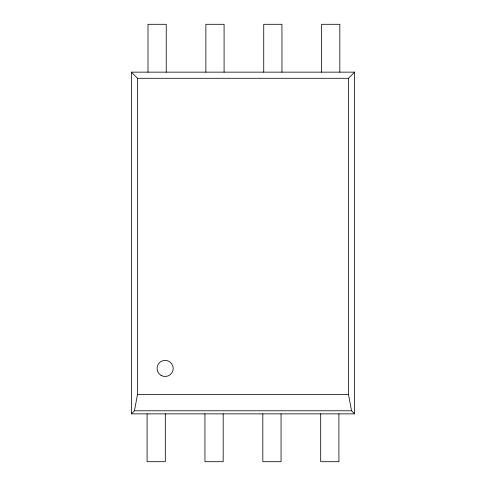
<?xml version="1.0" encoding="UTF-8"?>
<svg xmlns="http://www.w3.org/2000/svg" width="486" height="486" viewBox="0 0 486 486"><rect width="100%" height="100%" fill="white"/><g stroke="black" fill="none" stroke-linecap="round" stroke-linejoin="round"><path stroke-width="0.73" d="M131.366 413.859L134.44 410.785L137.514 394.45L137.514 78.289L131.366 72.141L354.634 72.141L354.634 413.859L131.366 413.859L131.366 72.141M354.634 413.859L351.56 410.785L348.486 394.45L348.486 78.289L354.634 72.141M137.514 78.289L348.486 78.289M137.514 394.45L348.486 394.45M134.44 410.785L351.56 410.785M339.823 72.141L339.823 24.3L321.598 24.3L321.598 72.141M338.912 413.859L338.912 461.7L320.687 461.7L320.687 413.859M281.959 72.141L281.959 24.3L263.734 24.3L263.734 72.141M281.048 413.859L281.048 461.7L262.823 461.7L262.823 413.859M224.089 72.141L224.089 24.3L205.864 24.3L205.864 72.141M223.177 413.859L223.177 461.7L204.952 461.7L204.952 413.859M166.224 72.141L166.224 24.3L147.999 24.3L147.999 72.141M165.313 413.859L165.313 461.7L147.088 461.7L147.088 413.859M161.109 375.411A8.068 8.068 0 0 0 173.204 368.424A8.068 8.068 0 0 0 161.109 361.438A8.068 8.068 0 0 0 161.109 375.411"/></g></svg>
